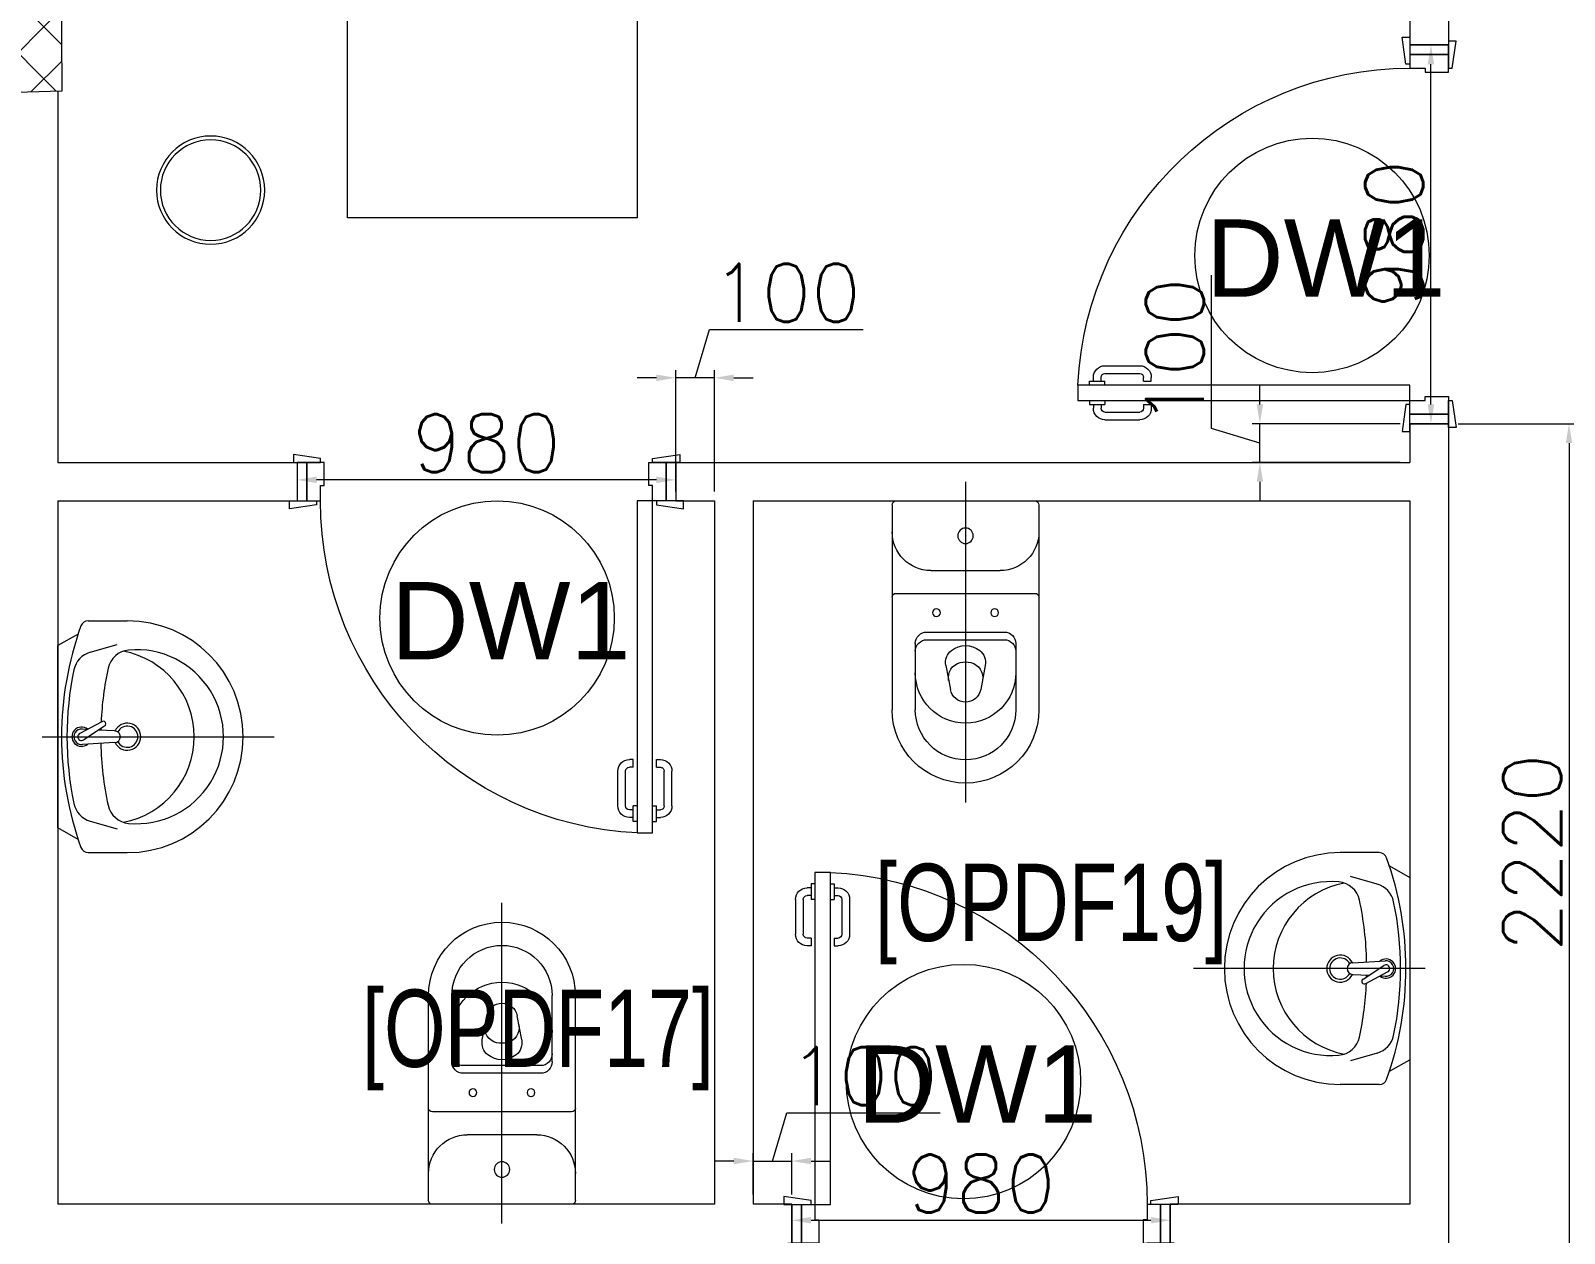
# Model space of a CAD drawing. Header units: millimetres. Extents: x -2143172 to 5255, y -610845 to 279739.
# Drawn here: x -1087027 to -1083057, y -590363 to -587251 of the extents above; entities that cross this region are included whole.
import ezdxf

# ---------------------------------------------------------------- set-up
doc = ezdxf.new("R2010")
doc.units = ezdxf.units.MM
doc.header["$LTSCALE"] = 30
doc.layers.get('0').update_dxf_attribs({"lineweight": 5})
doc.layers.get('Defpoints').update_dxf_attribs({"lineweight": 5})
for name, color, linetype, lineweight in [('72_EGR_BASE_TEXT', 7, 'Continuous', 5), ('C-HYDR-CTCH', 6, 'Continuous', 5), ('dims.', 152, 'Continuous', 5), ('DTAG', 20, 'Continuous', 9), ('Hatch', 252, 'Continuous', 5), ('LOADING', 163, 'Continuous', 5), ('SANIT', 250, 'Continuous', 5), ('Structure', 20, 'Continuous', 5), ('Walls', 32, 'Continuous', 5)]:
    doc.layers.add(name, color=color, linetype=linetype, lineweight=lineweight)
doc.layers.add('Wooden Joinery', color=7, linetype='Continuous', lineweight=5, true_color=0x521300)
doc.styles.add('SIMPLEX', font='SIMPLEX.shx', dxfattribs={"height": 150})
doc.styles.add('TTLB-A0-JeddahDP$0$swis721', font='swiss.ttf')
doc.styles.add('X3G_ENTITY_9F38', font='swisscl.ttf', dxfattribs={"height": 0.2})
doc.dimstyles.new('Buk', dxfattribs={"dimtxt": 150, "dimasz": 50, "dimexe": 20, "dimexo": 25, "dimgap": 20, "dimtad": 1, "dimdec": 0, "dimrnd": 5, "dimdsep": 46, "dimtxsty": 'SIMPLEX', "dimcen": 0, "dimdle": 20, "dimclrd": 256, "dimclre": 256, "dimclrt": 256, "dimadec": 0, "dimazin": 0, "dimtfac": 0.0075, "dimtdec": 0, "dimtmove": 1, "dimatfit": 2, "dimldrblk": 'ARCHTICK', "dimfxl": 1, "dimtolj": 1, "dimtzin": 0, "dimlwd": -1, "dimlwe": -1, "dimarcsym": 0})

# ---------------------------------------------------------------- blocks, each defined once
blk = doc.blocks.new('lav-manta 60')
at = {"layer": 'SANIT'}
for p, q in [((0, 0.04), (0, -0.56)), ((-0.2658, -0.0529), (-0.2358, 0)), ((-0.2358, 0), (0.2358, 0)), ((0.2658, -0.0529), (0.2358, 0)), ((-0.3, -0.0789), (-0.3, -0.18)), ((-0.015, -0.1473), (-0.0199, -0.064)), ((0.0274, -0.121), (-0.0078, -0.0673)), ((0.0389, -0.1142), (0.0087, -0.0575)), ((0.0191, -0.077), (0.0199, -0.064)), ((0.3, -0.0789), (0.3, -0.18)), ((-0.2185, -0.0841), (-0.2383, -0.1537)), ((0.015, -0.1473), (0.0174, -0.1057)), ((0.2185, -0.0841), (0.2383, -0.1537))]:
    blk.add_line(p, q, dxfattribs=at)
for centre, radius, start, end in [((0, -0.8557), 0.8457, 70.1771, 109.8229), ((0, -0.8696), 0.8457, 78.1914, 101.8086), ((0, -0.0617), 0.025, 320.7474, 220.368), ((-0.28, -0.0789), 0.02, 109.8229, 180), ((-0.1608, -0.1006), 0.06, 101.8086, 164.0794), ((0, -0.0617), 0.02, 353.2671, 186.682), ((0, -0.0617), 0.00966, 25.4127, 215.9577), ((0.1608, -0.1006), 0.06, 15.9206, 78.1914), ((0.28, -0.0789), 0.02, 0, 70.1771), ((0, -0.9572), 0.8457, 91.1572, 102.0883), ((0, -0.9572), 0.8457, 88.5486, 88.844), ((0.0332, -0.1176), 0.00666, 210.6852, 30.6852), ((0, -0.9572), 0.8457, 77.9117, 87.4274), ((-0.1645, -0.189), 0.06, 102.0883, 174.8142), ((0, -0.18), 0.035, 115.3106, 64.6894), ((0, -0.18), 0.0275, 117.1496, 62.8504), ((0, -0.1473), 0.015, 180, 0), ((0.1645, -0.189), 0.06, 5.1858, 77.9117), ((0, -0.18), 0.3, 180, 0), ((0, -0.2039), 0.2252, 174.8142, 5.1858), ((0, -0.1282), 0.2252, 190.6097, 349.3903)]:
    blk.add_arc(centre, radius, start, end, dxfattribs=at)
blk = doc.blocks.new('WC manta')
at = {"layer": 'SANIT'}
for p, q in [((-0.13, 0.18), (-0.13, -0.18)), ((-0.12, 0.19), (0.41, 0.19)), ((0.109, 0.18), (0.109, -0.18)), ((0.239, 0.13), (0.41, 0.13)), ((0.05, 0.09), (0.05, -0.09)), ((0.209, 0.1), (0.209, -0.1)), ((0.229, 0.1), (0.229, -0.1)), ((0.2955, 0.051), (0.3581, 0.0393)), ((-0.18, 0), (0.65, 0)), ((0.2955, -0.051), (0.3581, -0.0393)), ((0.239, -0.13), (0.41, -0.13)), ((-0.12, -0.19), (0.41, -0.19))]:
    blk.add_line(p, q, dxfattribs=at)
for centre, radius in [((0.159, 0.0752), 0.01), ((-0.04, 0), 0.02), ((0.159, -0.0753), 0.01)]:
    blk.add_circle(centre, radius, dxfattribs=at)
for centre, radius, start, end in [((-0.12, 0.18), 0.01, 90, 180), ((-0.05, 0.09), 0.1, 0, 90), ((0.119, 0.18), 0.01, 90, 180), ((0.41, 0), 0.19, 270, 90), ((0.239, 0.1), 0.03, 90, 180), ((0.259, 0.1), 0.03, 90, 180), ((0.3147, 0), 0.13, 270, 90), ((0.41, 0), 0.13, 270, 90), ((0.2882, 0.0117), 0.04, 79.4289, 141.525), ((0.3271, 0.0044), 0.04, 79.4289, 166.4176), ((0.3029, 0), 0.0588, 141.525, 218.475), ((0.3454, 0), 0.0588, 166.4176, 193.5824), ((0.3507, 0), 0.04, 280.5711, 79.4289), ((0.2882, -0.0117), 0.04, 218.475, 280.5711), ((0.3271, -0.0044), 0.04, 193.5824, 280.5711), ((-0.05, -0.09), 0.1, 270, 0), ((0.239, -0.1), 0.03, 180, 270), ((0.259, -0.1), 0.03, 180, 270), ((-0.12, -0.18), 0.01, 180, 270), ((0.119, -0.18), 0.01, 180, 270)]:
    blk.add_arc(centre, radius, start, end, dxfattribs=at)
blk = doc.blocks.new('*D263')
at = {"layer": 'Defpoints', "color": 0, "transparency": 16777216}
for p in [(-1083845.1, -588268.1), (-1083457, -588268.1, 0.1), (-1083457, -588368.1, 0.1)]:
    blk.add_point(p, dxfattribs=at)
at = {"layer": 'dims.', "transparency": 16777216}
for p, q in [((-1083970.1, -588280.6), (-1083970.1, -587883.5)), ((-1083845.1, -588218.1), (-1083845.1, -588168.1)), ((-1083845.1, -588368.1), (-1083845.1, -588268.1)), ((-1083845.1, -588368.1), (-1083845.1, -588268.1)), ((-1083845.1, -588318.1), (-1083970.1, -588280.6)), ((-1083845.1, -588418.1), (-1083845.1, -588468.1))]:
    blk.add_line(p, q, dxfattribs=at)
at = {"layer": 'dims.', "linetype": 'Continuous', "transparency": 16777216}
for p, q in [((-1083482, -588268.1), (-1083865.1, -588268.1)), ((-1083482, -588368.1), (-1083865.1, -588368.1))]:
    blk.add_line(p, q, dxfattribs=at)
at = {"layer": 'dims.', "transparency": 16777216}
for points in [[(-1083853.4, -588218.1), (-1083836.7, -588218.1), (-1083845.1, -588268.1)], [(-1083853.4, -588418.1), (-1083836.7, -588418.1), (-1083845.1, -588368.1)]]:
    blk.add_solid(points, dxfattribs=at)
at = {"layer": 'dims.', "transparency": 16777216, "insert": (-1084065.1, -588082.1), "char_height": 150, "attachment_point": 5, "rotation": 90, "style": 'SIMPLEX'}
blk.add_mtext('\\A1;100', dxfattribs=at)
blk = doc.blocks.new('_ArchTick')
at = {"color": 0, "linetype": 'ByBlock', "const_width": 0.15}
blk.add_lwpolyline([(-0.5, -0.5), (0.5, 0.5)], dxfattribs=at)
blk = doc.blocks.new('*D264')
at = {"layer": 'Defpoints', "color": 0, "transparency": 16777216}
for p in [(-1083407, -587288.1, 0.1), (-1083402.3, -587288.1), (-1083407, -588268.1, 0.1)]:
    blk.add_point(p, dxfattribs=at)
at = {"layer": 'dims.', "linetype": 'Continuous', "transparency": 16777216}
for p, q in [((-1083382, -587288.1), (-1083382.3, -587288.1)), ((-1083382, -588268.1), (-1083382.3, -588268.1))]:
    blk.add_line(p, q, dxfattribs=at)
at = {"layer": 'dims.', "transparency": 16777216}
blk.add_line((-1083402.3, -588218.1), (-1083402.3, -587338.1), dxfattribs=at)
for points in [[(-1083410.7, -587338.1), (-1083394, -587338.1), (-1083402.3, -587288.1)], [(-1083410.7, -588218.1), (-1083394, -588218.1), (-1083402.3, -588268.1)]]:
    blk.add_solid(points, dxfattribs=at)
at = {"layer": 'dims.', "transparency": 16777216, "insert": (-1083497.3, -587778.1), "char_height": 150, "attachment_point": 5, "rotation": 90, "style": 'SIMPLEX'}
blk.add_mtext('\\A1;980', dxfattribs=at)
blk = doc.blocks.new('*D265')
at = {"layer": 'Defpoints', "color": 0, "transparency": 16777216}
for p in [(-1085357, -588149.3), (-1085357, -588468.1, 0.1), (-1085257, -588468.1, 0.1)]:
    blk.add_point(p, dxfattribs=at)
at = {"layer": 'dims.', "transparency": 16777216}
for p, q in [((-1085307, -588149.3), (-1085269.5, -588024.3)), ((-1085269.5, -588024.3), (-1084872.4, -588024.3)), ((-1085407, -588149.3), (-1085457, -588149.3)), ((-1085257, -588149.3), (-1085357, -588149.3)), ((-1085257, -588149.3), (-1085357, -588149.3)), ((-1085207, -588149.3), (-1085157, -588149.3))]:
    blk.add_line(p, q, dxfattribs=at)
at = {"layer": 'dims.', "linetype": 'Continuous', "transparency": 16777216}
for p, q in [((-1085357, -588443.1), (-1085357, -588129.3)), ((-1085257, -588443.1), (-1085257, -588129.3))]:
    blk.add_line(p, q, dxfattribs=at)
at = {"layer": 'dims.', "transparency": 16777216}
for points in [[(-1085407, -588141), (-1085407, -588157.6), (-1085357, -588149.3)], [(-1085207, -588141), (-1085207, -588157.6), (-1085257, -588149.3)]]:
    blk.add_solid(points, dxfattribs=at)
at = {"layer": 'dims.', "transparency": 16777216, "insert": (-1085070.9, -587929.3), "char_height": 150, "attachment_point": 5, "style": 'SIMPLEX'}
blk.add_mtext('\\A1;100', dxfattribs=at)
blk = doc.blocks.new('*D266')
at = {"layer": 'Defpoints', "color": 0, "transparency": 16777216}
for p in [(-1086337, -588413.4), (-1086337, -588418.1, 0.1), (-1085357, -588418.1, 0.1)]:
    blk.add_point(p, dxfattribs=at)
at = {"layer": 'dims.', "linetype": 'Continuous', "transparency": 16777216}
for p, q in [((-1086337, -588393.1), (-1086337, -588393.4)), ((-1085357, -588393.1), (-1085357, -588393.4))]:
    blk.add_line(p, q, dxfattribs=at)
at = {"layer": 'dims.', "transparency": 16777216}
blk.add_line((-1085407, -588413.4), (-1086287, -588413.4), dxfattribs=at)
for points in [[(-1086287, -588405), (-1086287, -588421.7), (-1086337, -588413.4)], [(-1085407, -588405), (-1085407, -588421.7), (-1085357, -588413.4)]]:
    blk.add_solid(points, dxfattribs=at)
at = {"layer": 'dims.', "transparency": 16777216, "insert": (-1085847, -588318.4), "char_height": 150, "attachment_point": 5, "style": 'SIMPLEX'}
blk.add_mtext('\\A1;980', dxfattribs=at)
blk = doc.blocks.new('*D267')
at = {"layer": 'Defpoints', "color": 0, "transparency": 16777216}
for p in [(-1083357, -588268.1, 0.1), (-1083357, -590488.1, 0.1), (-1083044.9, -590488.1)]:
    blk.add_point(p, dxfattribs=at)
at = {"layer": 'dims.', "linetype": 'Continuous', "transparency": 16777216}
for p, q in [((-1083332, -588268.1), (-1083024.9, -588268.1)), ((-1083332, -590488.1), (-1083024.9, -590488.1))]:
    blk.add_line(p, q, dxfattribs=at)
at = {"layer": 'dims.', "transparency": 16777216}
blk.add_line((-1083044.9, -588318.1), (-1083044.9, -590438.1), dxfattribs=at)
for points in [[(-1083053.3, -588318.1), (-1083036.6, -588318.1), (-1083044.9, -588268.1)], [(-1083053.3, -590438.1), (-1083036.6, -590438.1), (-1083044.9, -590488.1)]]:
    blk.add_solid(points, dxfattribs=at)
at = {"layer": 'dims.', "transparency": 16777216, "insert": (-1083139.9, -589378.1), "char_height": 150, "attachment_point": 5, "rotation": 90, "style": 'SIMPLEX'}
blk.add_mtext('\\A1;2220', dxfattribs=at)
blk = doc.blocks.new('*D269')
at = {"layer": 'Defpoints', "color": 0, "transparency": 16777216}
for p in [(-1085057, -590176.1), (-1085157, -590288.1, 0.1), (-1085057, -590288.1, 0.1)]:
    blk.add_point(p, dxfattribs=at)
at = {"layer": 'dims.', "transparency": 16777216}
for p, q in [((-1085107, -590176.1), (-1085069.5, -590051.1)), ((-1085069.5, -590051.1), (-1084672.4, -590051.1)), ((-1085207, -590176.1), (-1085257, -590176.1)), ((-1085157, -590176.1), (-1085057, -590176.1)), ((-1085157, -590176.1), (-1085057, -590176.1)), ((-1085007, -590176.1), (-1084957, -590176.1))]:
    blk.add_line(p, q, dxfattribs=at)
at = {"layer": 'dims.', "linetype": 'Continuous', "transparency": 16777216}
for p, q in [((-1085157, -590263.1), (-1085157, -590156.1)), ((-1085057, -590263.1), (-1085057, -590156.1))]:
    blk.add_line(p, q, dxfattribs=at)
at = {"layer": 'dims.', "transparency": 16777216}
for points in [[(-1085207, -590167.7), (-1085207, -590184.4), (-1085157, -590176.1)], [(-1085007, -590167.7), (-1085007, -590184.4), (-1085057, -590176.1)]]:
    blk.add_solid(points, dxfattribs=at)
at = {"layer": 'dims.', "transparency": 16777216, "insert": (-1084870.9, -589956.1), "char_height": 150, "attachment_point": 5, "style": 'SIMPLEX'}
blk.add_mtext('\\A1;100', dxfattribs=at)
blk = doc.blocks.new('*D270')
at = {"layer": 'Defpoints', "color": 0, "transparency": 16777216}
for p in [(-1085057, -590338.1, 0.2), (-1084077, -590329.4), (-1084077, -590338.1, 0.1)]:
    blk.add_point(p, dxfattribs=at)
at = {"layer": 'dims.', "linetype": 'Continuous', "transparency": 16777216}
for p, q in [((-1085057, -590313.1), (-1085057, -590309.4)), ((-1084077, -590313.1), (-1084077, -590309.4))]:
    blk.add_line(p, q, dxfattribs=at)
at = {"layer": 'dims.', "transparency": 16777216}
blk.add_line((-1085007, -590329.4), (-1084127, -590329.4), dxfattribs=at)
for points in [[(-1085007, -590321.1), (-1085007, -590337.7), (-1085057, -590329.4)], [(-1084127, -590321.1), (-1084127, -590337.7), (-1084077, -590329.4)]]:
    blk.add_solid(points, dxfattribs=at)
at = {"layer": 'dims.', "transparency": 16777216, "insert": (-1084567, -590234.4), "char_height": 150, "attachment_point": 5, "style": 'SIMPLEX'}
blk.add_mtext('\\A1;980', dxfattribs=at)
blk = doc.blocks.new('A$C72370EFE')
at = {"layer": 'Wooden Joinery'}
for p, q in [((-0.01, -0.03), (-0.01, -0.07)), ((0, -0.03), (-0.01, -0.03)), ((0.04, -0.03), (0.05, -0.03)), ((0.05, -0.03), (0.05, -0.07)), ((-0.05, -0.07), (-0.05, -0.16)), ((-0.03, -0.07), (-0.03, -0.16)), ((-0.01, -0.04), (-0.02, -0.04)), ((-0.01, -0.06), (-0.02, -0.06)), ((0, -0.07), (-0.01, -0.07)), ((0.04, -0.07), (0.05, -0.07)), ((0.05, -0.04), (0.06, -0.04)), ((0.05, -0.06), (0.06, -0.06)), ((0.07, -0.07), (0.07, -0.16)), ((0.09, -0.07), (0.09, -0.16)), ((-0.01, -0.17), (-0.02, -0.17)), ((-0.01, -0.19), (-0.02, -0.19)), ((-0.01, -0.17), (-0.01, -0.19)), ((0.05, -0.17), (0.06, -0.17)), ((0.05, -0.17), (0.05, -0.19)), ((0.05, -0.19), (0.06, -0.19))]:
    blk.add_line(p, q, dxfattribs=at)
for centre, radius, start, end in [((-0.02, -0.07), 0.03, 90, 180), ((-0.02, -0.07), 0.01, 90, 180), ((0.06, -0.07), 0.03, 0, 90), ((0.06, -0.07), 0.01, 0, 90), ((-0.02, -0.16), 0.03, 180, 270), ((-0.02, -0.16), 0.01, 180, 270), ((0.06, -0.16), 0.01, 270, 0), ((0.06, -0.16), 0.03, 270, 0)]:
    blk.add_arc(centre, radius, start, end, dxfattribs=at)
blk = doc.blocks.new('A$C5DAD61B4')
at = {"layer": 'Wooden Joinery'}
for points in [[(80, 959.1), (80, 969.1), (10, 979.1), (10, 959.1)], [(940, 959.1), (940, 969.1), (1010, 979.1), (1010, 959.1)], [(70, 859.1), (70, 849.1), (0, 839.1), (0, 859.1)], [(120, 859.1), (120, 0), (80, 0), (80, 859.1)], [(950, 859.1), (950, 849.1), (1020, 839.1), (1020, 859.1)]]:
    blk.add_lwpolyline(points, close=True, dxfattribs=at)
for points in [[(45, 859.1), (45, 959.1), (20, 959.1), (20, 859.1), (45, 859.1)], [(45, 859.1), (80, 859.1), (80, 899.1), (90, 899.1), (90, 959.1), (45, 959.1), (45, 859.1)], [(975, 859.1), (940, 859.1), (940, 899.1), (930, 899.1), (930, 959.1), (975, 959.1), (975, 859.1)], [(975, 859.1), (975, 959.1), (1000, 959.1), (1000, 859.1), (975, 859.1)]]:
    blk.add_lwpolyline(points, dxfattribs=at)
blk.add_arc((80, 859.1), 860, 272.666, 0, dxfattribs=at)
at = {"layer": 'Wooden Joinery', "xscale": 999.9999999998854, "yscale": 999.9999999998854, "zscale": 999.9999999998854, "rotation": 180}
blk.add_blockref('A$C72370EFE', (120, 0), dxfattribs=at)
blk = doc.blocks.new('A$C47696aed')
at = {"layer": 'Hatch'}
h = blk.add_hatch(dxfattribs=at)
h.set_pattern_fill('ANSI37', color=256, scale=30)
h.paths.add_polyline_path([(50952.7, 21917.9), (50348.7, 21909.7), (50352.6, 21621.3), (50956.6, 21629.5)])
h.paths.add_polyline_path([(43791.9, 21910.1), (43208.4, 21904.7), (43188.5, 21613.3), (43772, 21618.7)])
h.paths.add_polyline_path([(29414.9, 21902.8), (28815.8, 21898.7), (28810.1, 21605.6), (29409.2, 21609.7)])
h.paths.add_polyline_path([(36600.2, 21904.9), (35999, 21897.4), (35990.7, 21611.8), (36591.9, 21619.3)])
h.paths.add_polyline_path([(22195.7, 21912), (21589.3, 21890.2), (21603.8, 21597.6), (22210.2, 21619.5)])
h.paths.add_polyline_path([(15459.1, 21901.7), (14237.2, 21925.6), (14230.7, 21629.5), (15452.7, 21605.5)])
h.paths.add_polyline_path([(15473.2, 14701.6), (14258.2, 14685.8), (14244.7, 14393.4), (15459.7, 14409.1)])
h.paths.add_polyline_path([(15447.1, 7508.4), (14244, 7492.4), (14238.3, 7199.4), (15441.4, 7215.3)])
h.paths.add_polyline_path([(15465.6, 309.7), (14269, 298.3), (14271.8, 3.8), (15468.5, 15.2)])
h.paths.add_polyline_path([(7830.6, 311.8), (7227.1, 308.1), (7237.7, 22.6), (7841.3, 26.3)])
h.paths.add_polyline_path([(7815.2, 7509.8), (7218.4, 7511.4), (7218.2, 7210.2), (7815.1, 7208.6)])
h.paths.add_polyline_path([(7825.1, 14699.4), (7205.8, 14700.6), (7195.2, 14397.6), (7814.5, 14396.4)])
h.paths.add_polyline_path([(7801.7, 21878.7), (7201.1, 21893.2), (7197.5, 21603.6), (7798.1, 21589.1)])
h.paths.add_polyline_path([(602.6, 21876.9), (0, 21899.6), (1.9, 21611.2), (604.5, 21588.5)])
h.paths.add_polyline_path([(610.4, 7498.6), (8.3, 7491.6), (11.7, 7200), (613.7, 7206.9)])
h.paths.add_polyline_path([(627.9, 303.9), (29.5, 302.9), (34.3, 2.3), (632.7, 3.3)])
h.paths.add_polyline_path([(22214.6, 317.2), (21608.9, 304.3), (21614.6, 3.1), (22220.3, 16)])
h.paths.add_polyline_path([(22208.1, 7509.7), (21613.7, 7492.1), (21615.8, 7195.5), (22210.2, 7213.1)])
h.paths.add_polyline_path([(22199.3, 14717.7), (21600.4, 14710), (21604.4, 14409.9), (22203.4, 14417.6)])
h.paths.add_polyline_path([(29399.7, 14702.4), (28797.7, 14707.1), (28802, 14415), (29403.9, 14410.3)])
h.paths.add_polyline_path([(29403.4, 7519.8), (28799.6, 7502.2), (28813, 7202.1), (29413.1, 7223.2)])
h.paths.add_polyline_path([(29419.5, 303.8), (28815.7, 310.4), (28813.3, 24.7), (29417.2, 18.1)])
h.paths.add_polyline_path([(36618, 314.2), (36020.7, 299.7), (36029.7, 0), (36627, 14.6)])
h.paths.add_polyline_path([(36610.7, 7502.6), (36009.5, 7504.5), (36010.6, 7207.3), (36611.9, 7205.4)])
h.paths.add_polyline_path([(36574.3, 14706.4), (35993.4, 14711.1), (36013.1, 14421.3), (36594, 14416.6)])
h.paths.add_polyline_path([(43777.6, 14705.7), (43180, 14719.4), (43182, 14427.5), (43779.6, 14413.8)])
h.paths.add_polyline_path([(43778.6, 7507.1), (43210.2, 7499.5), (43212, 7205.4), (43780.5, 7213)])
h.paths.add_polyline_path([(43815.7, 310), (43210.4, 307.3), (43211.8, 2.8), (43817, 5.4)])
h.paths.add_polyline_path([(50989.9, 309.5), (50401.9, 325.5), (50388.7, 18.3), (50976.7, 2.3)])
h.paths.add_polyline_path([(50974.1, 7508.9), (50370.9, 7510), (50368.9, 7213.4), (50972.2, 7212.3)])
at = {"layer": 'C-HYDR-CTCH', "color": 4, "flags": 128}
blk.add_lwpolyline([(22208.1, 7509.7), (22210.2, 7213.1), (21615.8, 7195.5), (21613.7, 7492.1), (22208.1, 7509.7)], dxfattribs=at)
blk = doc.blocks.new('A$C164D1FF0')
at = {"layer": 'DTAG'}
blk.add_circle((0, 0), 303.3, dxfattribs=at)
at = {"layer": 'DTAG', "insert": (-275.2, 93.3), "char_height": 200, "width": 6547.939, "attachment_point": 1, "style": 'TTLB-A0-JeddahDP$0$swis721'}
blk.add_mtext('DW1', dxfattribs=at)
blk = doc.blocks.new('WM00001-P')
blk.add_circle((0, 0), 0.14)
at = {"color": 8}
blk.add_circle((0, 0), 0.13, dxfattribs=at)

msp = doc.modelspace()

# ---------------------------------------------------------------- linework, layer by layer
at = {"layer": 'LOADING', "elevation": 0.1}
msp.add_lwpolyline([(-1086207, -586235.6), (-1085457, -586235.6), (-1085457, -587735.6), (-1086207, -587735.6)], close=True, dxfattribs=at)
at = {"layer": 'Walls'}
for p, q in [((-1083357, -584928.6, 0.2), (-1083357, -587288.1, 0.2)), ((-1083457, -584970, 0.2), (-1083457, -587288.1, 0.2)), ((-1083457, -587288.1, 0.2), (-1083357, -587288.1, 0.2)), ((-1086957, -587407.6, 0.2), (-1086957, -588368.1, 0.2)), ((-1083457, -588268.1, 0.2), (-1083457, -588368.1, 0.2)), ((-1083457, -588268.1, 0.2), (-1083357, -588268.1, 0.2)), ((-1083357, -588268.1, 0.2), (-1083357, -590488.1, 0.2)), ((-1086957, -588368.1, 0.2), (-1086337, -588368.1, 0.2)), ((-1085357, -588368.1, 0.2), (-1083457, -588368.1, 0.2)), ((-1086957, -588468.1, 0.2), (-1086957, -590288.1, 0.2)), ((-1086957, -588468.1, 0.2), (-1086337, -588468.1, 0.2)), ((-1085357, -588468.1, 0.2), (-1085257, -588468.1, 0.2)), ((-1085257, -588468.1, 0.2), (-1085257, -590288.1, 0.2)), ((-1085157, -588468.1, 0.2), (-1083457, -588468.1, 0.2)), ((-1085157, -588468.1, 0.2), (-1085157, -590288.1, 0.2)), ((-1083457, -588468.1, 0.2), (-1083457, -590288.1, 0.2)), ((-1085257, -590288.1, 0.2), (-1086957, -590288.1, 0.2)), ((-1085057, -590288.1, 0.2), (-1085157, -590288.1, 0.2)), ((-1085057, -590288.1, 0.2), (-1085057, -590388.1, 0.2)), ((-1085057, -590388.1, 0.3), (-1085057, -590288.1, 0.3)), ((-1083457, -590288.1, 0.2), (-1084077, -590288.1, 0.2)), ((-1084077, -590288.1, 0.2), (-1084077, -590388.1, 0.2)), ((-1084077, -590388.1, 0.2), (-1084077, -590288.1, 0.2))]:
    msp.add_line(p, q, dxfattribs=at)

# ---------------------------------------------------------------- block references
at = {"layer": 'DTAG'}
for p in [(-1083710, -587832.8, -0.1), (-1085819.6, -588770.9, -0.1), (-1084612.3, -589970.4, -0.1)]:
    msp.add_blockref('A$C164D1FF0', p, dxfattribs=at)
at = {"layer": 'LOADING', "extrusion": (2.25644e-18, 2.24019e-05, -1), "xscale": 1000, "yscale": 1000, "zscale": 1000, "rotation": 90.00000000000001}
msp.add_blockref('WM00001-P', (1086561.2, -587663.7, -13.2), dxfattribs=at)
at = {"layer": 'SANIT'}
for name, p, xscale, yscale, zscale, rotation in [('WC manta', (-1084607, -588598.1, 0.2), -999.9999999999995, 999.9999999999995, 999.9999999999995, 90), ('lav-manta 60', (-1086957, -589078.1, 0.2), 1000.000000000223, 1000.000000000223, 1000.000000000223, 89.99999999999999), ('lav-manta 60', (-1083457, -589678.1, 0.2), 1000.000000000223, 1000.000000000223, 1000.000000000223, 270), ('WC manta', (-1085807, -590158.1, 0.2), -999.9999999999995, 999.9999999999995, 999.9999999999995, 270)]:
    msp.add_blockref(name, p, dxfattribs=dict(at, xscale=xscale, yscale=yscale, zscale=zscale, rotation=rotation))
at = {"layer": 'Structure', "color": 3}
msp.add_blockref('A$C47696aed', (-1109156.4, -594620.4, 0.2), dxfattribs=at)
at = {"layer": 'Wooden Joinery', "xscale": -1}
for p, rotation in [((-1084316.1, -588288.1, 0.2), 270), ((-1085077, -589429.1, 0.2), 180)]:
    msp.add_blockref('A$C5DAD61B4', p, dxfattribs=dict(at, rotation=rotation))
msp.add_blockref('A$C5DAD61B4', (-1085337, -589327.2, 0.2), dxfattribs=at)

# ---------------------------------------------------------------- texts
at = {"layer": '72_EGR_BASE_TEXT', "char_height": 200, "attachment_point": 2, "style": 'X3G_ENTITY_9F38'}
for s, insert in [('[OPDF19]', (-1084385.4, -589406.8, 0.2)), ('[OPDF17]', (-1085713.6, -589732.5, 0.2))]:
    msp.add_mtext(s, dxfattribs=dict(at, insert=insert))

# ---------------------------------------------------------------- dimensions: what is measured, and where the dimension line sits
at = {"layer": 'dims.'}
for base, p1, p2, picture, middle in [((-1083402.3, -587288.1, 0.1), (-1083407, -588268.1, 0.2), (-1083407, -587288.1, 0.2), '*D264', (-1083497.3, -587778.1, 0.1)), ((-1083845.1, -588268.1, 0.1), (-1083457, -588368.1, 0.2), (-1083457, -588268.1, 0.2), '*D263', (-1084065.1, -588260.6, 0.1)), ((-1083044.9, -590488.1, 0.1), (-1083357, -588268.1, 0.2), (-1083357, -590488.1, 0.2), '*D267', (-1083139.9, -589378.1, 0.1))]:
    dim = msp.add_linear_dim(base=base, p1=p1, p2=p2, angle=90, dimstyle='Buk', dxfattribs=at)
    dim.commit()
    dim.dimension.update_dxf_attribs({"geometry": picture, "text_midpoint": middle})
for base, p1, p2, picture, middle in [((-1085357, -588149.3, 0.1), (-1085257, -588468.1, 0.2), (-1085357, -588468.1, 0.2), '*D265', (-1085249.5, -587929.3, 0.1)), ((-1086337, -588413.4, 0.1), (-1085357, -588418.1, 0.2), (-1086337, -588418.1, 0.2), '*D266', (-1085847, -588318.4, 0.1)), ((-1085057, -590176.1, 0.1), (-1085157, -590288.1, 0.2), (-1085057, -590288.1, 0.2), '*D269', (-1085049.5, -589956.1, 0.1)), ((-1084077, -590329.4, 0.1), (-1085057, -590338.1, 0.3), (-1084077, -590338.1, 0.2), '*D270', (-1084567, -590234.4, 0.1))]:
    dim = msp.add_linear_dim(base=base, p1=p1, p2=p2, dimstyle='Buk', dxfattribs=at)
    dim.commit()
    dim.dimension.update_dxf_attribs({"geometry": picture, "text_midpoint": middle})

doc.saveas('drawing.dxf')
